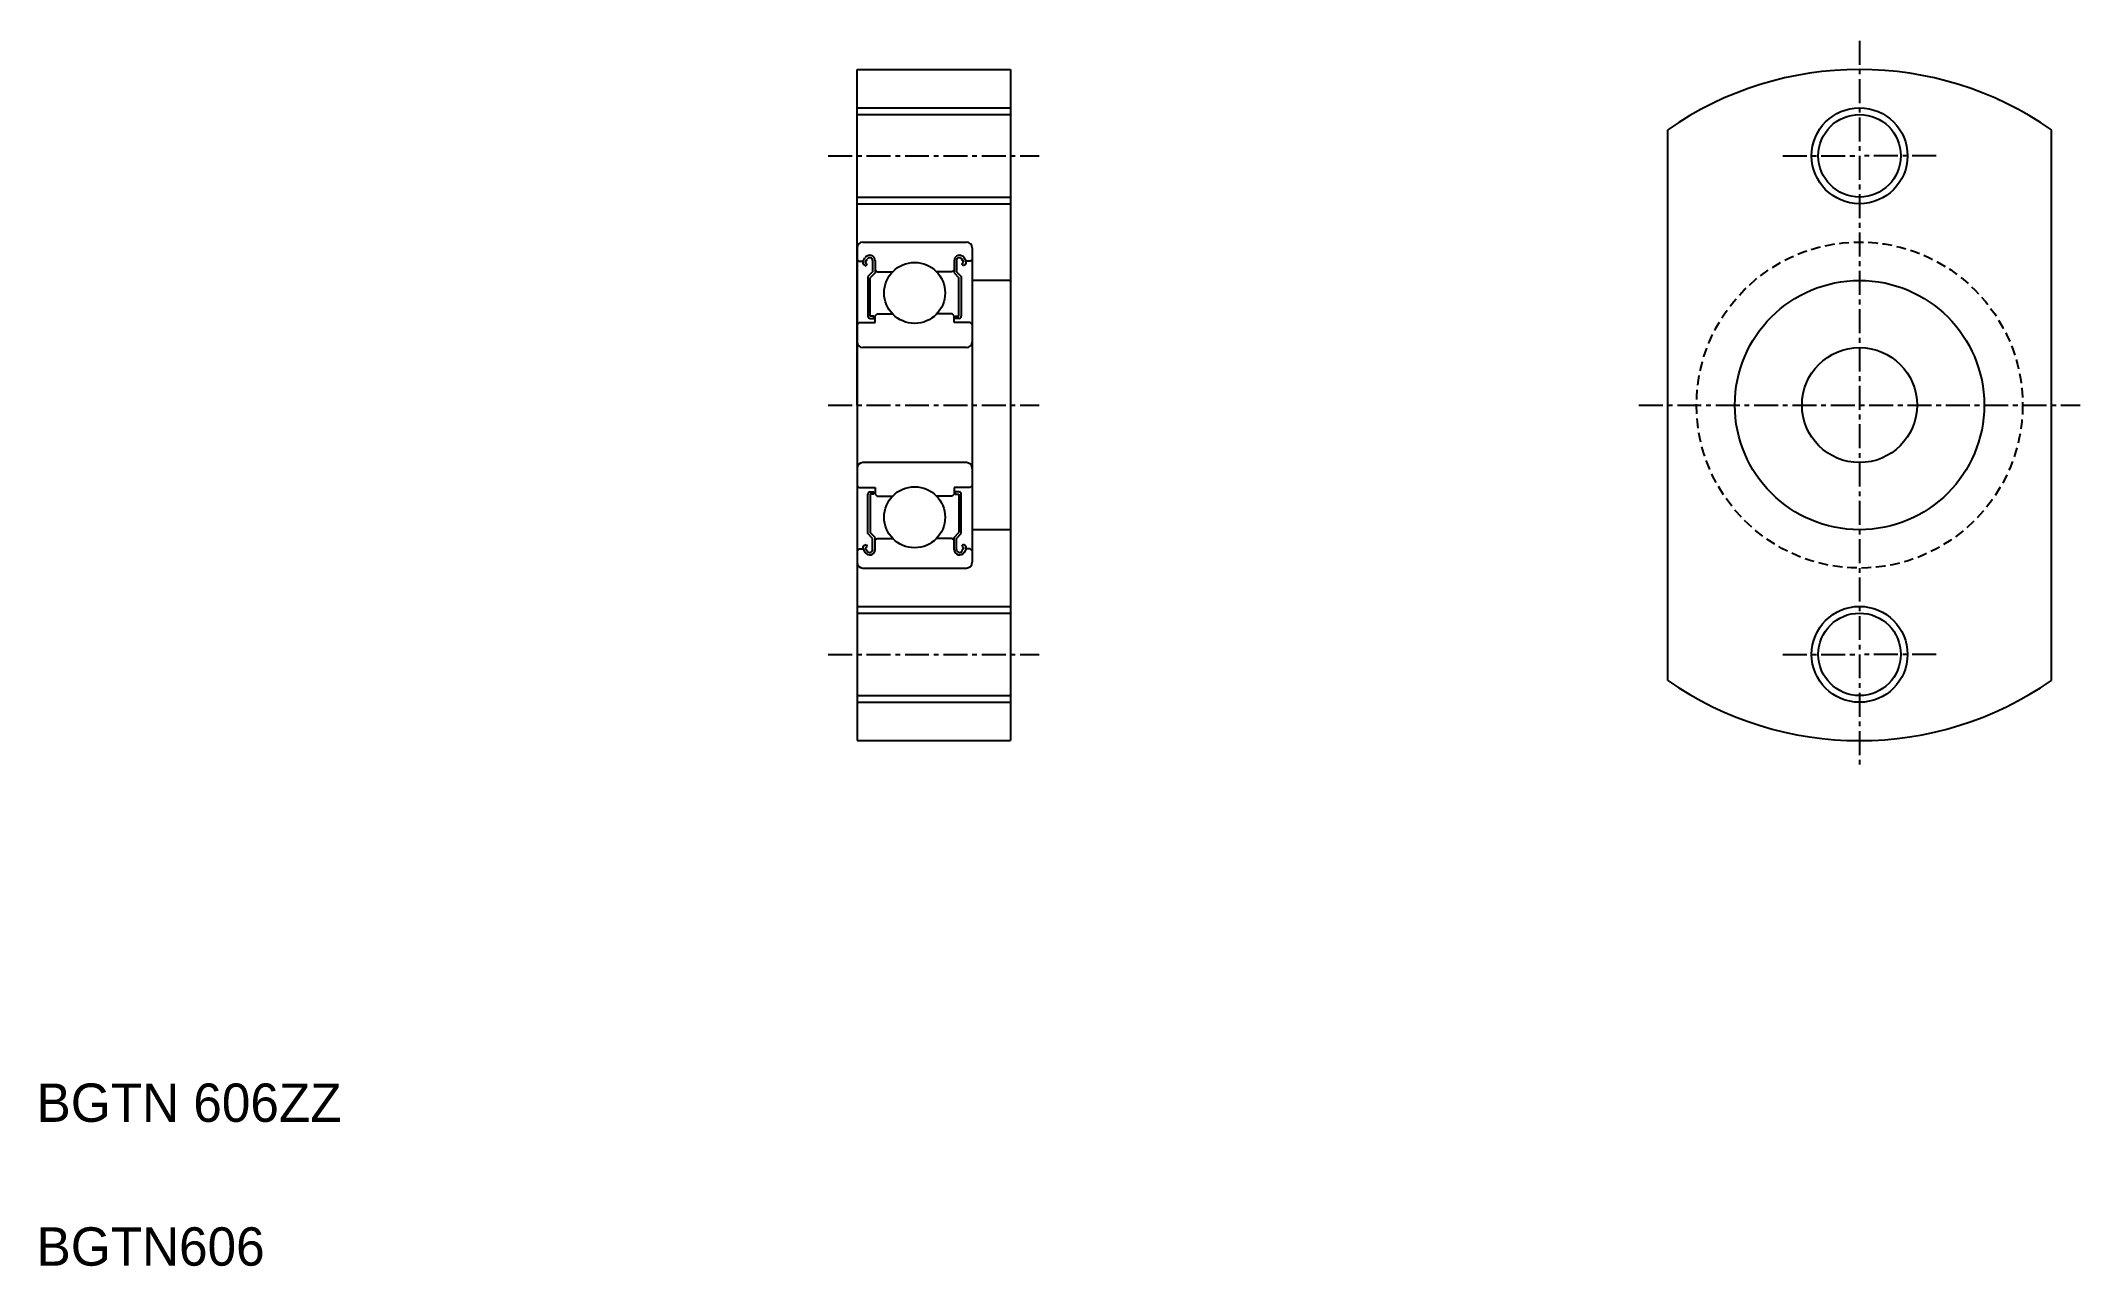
# Model space of a CAD drawing. Extents: x 5 to 112, y 5 to 69.
import ezdxf

# ---------------------------------------------------------------- set-up
doc = ezdxf.new("R2010")
doc.units = 0
doc.linetypes.add('CENTER', pattern=[2, 1.25, -0.25, 0.25, -0.25])
doc.linetypes.add('DASHED', pattern=[0.75, 0.5, -0.25])
doc.layers.get('0').update_dxf_attribs({"linetype": 'CONTINUOUS'})
doc.layers.add('CENTER', color=1, linetype='CENTER')

msp = doc.modelspace()

# ---------------------------------------------------------------- linework, layer by layer
at = {"color": 7, "linetype": 'CONTINUOUS'}
for p, q in [((47.78, 49.88), (47.78, 67.38)), ((47.78, 67.38), (55.78, 67.38)), ((55.78, 67.38), (55.78, 32.38)), ((47.78, 65.03), (55.78, 65.03)), ((90.05, 35.52), (90.05, 64.24)), ((110.05, 35.52), (110.05, 64.24)), ((47.78, 60.73), (55.78, 60.73)), ((47.78, 58.08), (47.78, 32.38)), ((47.78, 57.48), (47.88, 57.38)), ((48.08, 58.38), (53.48, 58.38)), ((48.09, 57.38), (48.19, 57.55)), ((48.2, 57.31), (48.3, 57.49)), ((53.35, 57.31), (53.25, 57.49)), ((53.46, 57.38), (53.36, 57.55)), ((53.78, 57.48), (53.68, 57.38)), ((53.78, 58.08), (53.78, 41.68)), ((47.88, 57.38), (48.09, 57.38)), ((48.14, 57.21), (48.25, 57.14)), ((48.31, 57.25), (48.2, 57.31)), ((48.25, 57.14), (48.31, 57.25)), ((48.59, 56.83), (48.34, 56.58)), ((48.34, 56.58), (48.34, 54.52)), ((48.72, 56.78), (48.47, 56.52)), ((48.47, 54.52), (48.47, 56.52)), ((48.59, 57.41), (48.59, 56.83)), ((48.72, 57.41), (48.72, 56.78)), ((48.72, 56.93), (48.82, 56.83)), ((48.82, 56.83), (49.63, 56.83)), ((52.74, 56.83), (51.92, 56.83)), ((52.84, 56.93), (52.74, 56.83)), ((52.84, 57.41), (52.84, 56.78)), ((52.84, 56.78), (53.09, 56.52)), ((52.96, 57.41), (52.96, 56.83)), ((52.96, 56.83), (53.21, 56.58)), ((53.09, 54.52), (53.09, 56.52)), ((53.21, 56.58), (53.21, 54.52)), ((53.25, 57.25), (53.35, 57.31)), ((53.31, 57.14), (53.25, 57.25)), ((53.42, 57.21), (53.31, 57.14)), ((53.68, 57.38), (53.46, 57.38)), ((55.78, 56.38), (53.78, 56.38)), ((48.66, 54.52), (48.47, 54.52)), ((48.47, 54.4), (48.66, 54.4)), ((48.66, 54.4), (48.66, 54.52)), ((48.72, 54.53), (48.82, 54.63)), ((48.72, 54.18), (48.72, 54.53)), ((48.82, 54.63), (49.63, 54.63)), ((52.74, 54.63), (51.92, 54.63)), ((52.84, 54.53), (52.74, 54.63)), ((52.84, 54.18), (52.84, 54.53)), ((52.9, 54.52), (53.09, 54.52)), ((52.9, 54.4), (52.9, 54.52)), ((53.09, 54.4), (52.9, 54.4)), ((47.78, 54.08), (47.88, 54.18)), ((47.88, 54.18), (48.72, 54.18)), ((53.68, 54.18), (52.84, 54.18)), ((53.78, 54.08), (53.68, 54.18)), ((53.48, 52.88), (48.08, 52.88)), ((53.48, 46.88), (48.08, 46.88)), ((47.78, 45.68), (47.88, 45.58)), ((47.88, 45.58), (48.72, 45.58)), ((48.34, 43.18), (48.34, 45.23)), ((48.47, 45.36), (48.66, 45.36)), ((48.66, 45.23), (48.47, 45.23)), ((48.47, 45.23), (48.47, 43.23)), ((48.66, 45.36), (48.66, 45.23)), ((48.72, 45.58), (48.72, 45.23)), ((48.72, 45.23), (48.82, 45.13)), ((48.82, 45.13), (49.63, 45.13)), ((52.74, 45.13), (51.92, 45.13)), ((52.84, 45.23), (52.74, 45.13)), ((53.68, 45.58), (52.84, 45.58)), ((52.84, 45.58), (52.84, 45.23)), ((53.09, 45.36), (52.9, 45.36)), ((52.9, 45.36), (52.9, 45.23)), ((52.9, 45.23), (53.09, 45.23)), ((53.09, 45.23), (53.09, 43.23)), ((53.21, 43.18), (53.21, 45.23)), ((53.78, 45.68), (53.68, 45.58)), ((48.14, 42.55), (48.25, 42.61)), ((48.25, 42.61), (48.31, 42.5)), ((48.59, 42.93), (48.34, 43.18)), ((48.72, 42.98), (48.47, 43.23)), ((48.59, 42.35), (48.59, 42.93)), ((48.72, 42.35), (48.72, 42.98)), ((48.72, 42.83), (48.82, 42.93)), ((48.82, 42.93), (49.63, 42.93)), ((52.74, 42.93), (51.92, 42.93)), ((52.84, 42.83), (52.74, 42.93)), ((52.84, 42.98), (53.09, 43.23)), ((52.84, 42.35), (52.84, 42.98)), ((52.96, 42.93), (53.21, 43.18)), ((52.96, 42.35), (52.96, 42.93)), ((53.31, 42.61), (53.25, 42.5)), ((53.42, 42.55), (53.31, 42.61)), ((55.78, 43.38), (53.78, 43.38)), ((47.78, 42.28), (47.88, 42.38)), ((47.88, 42.38), (48.09, 42.38)), ((48.09, 42.38), (48.19, 42.2)), ((48.31, 42.5), (48.2, 42.44)), ((48.2, 42.44), (48.3, 42.27)), ((53.25, 42.5), (53.35, 42.44)), ((53.35, 42.44), (53.25, 42.27)), ((53.46, 42.38), (53.36, 42.2)), ((53.68, 42.38), (53.46, 42.38)), ((53.78, 42.28), (53.68, 42.38)), ((48.08, 41.38), (53.48, 41.38)), ((47.78, 39.03), (55.78, 39.03)), ((47.78, 34.73), (55.78, 34.73)), ((47.78, 32.38), (55.78, 32.38))]:
    msp.add_line(p, q, dxfattribs=at)
at = {"color": 3, "linetype": 'CONTINUOUS'}
for p, q in [((47.78, 65.38), (55.78, 65.38)), ((47.78, 60.38), (55.78, 60.38)), ((47.78, 39.38), (55.78, 39.38)), ((47.78, 34.38), (55.78, 34.38))]:
    msp.add_line(p, q, dxfattribs=at)
for centre in [(100.05, 62.88), (100.05, 36.88)]:
    msp.add_circle(centre, 2.5, dxfattribs=at)
at = {"color": 7, "linetype": 'CONTINUOUS'}
for centre, radius in [((100.05, 62.88), 2.15), ((50.78, 55.73), 1.59), ((100.05, 49.88), 6.5), ((100.05, 49.88), 3), ((50.78, 44.03), 1.59), ((100.05, 36.88), 2.15)]:
    msp.add_circle(centre, radius, dxfattribs=at)
at = {"color": 3, "linetype": 'DASHED'}
msp.add_circle((100.05, 49.88), 8.5, dxfattribs=at)
at = {"color": 7, "linetype": 'CONTINUOUS'}
for centre, radius, start, end in [((100.05, 49.88), 17.5, 55.1501, 124.8499), ((48.08, 58.08), 0.3, 90, 180), ((48.44, 57.41), 0.282, 0, 150.0017), ((48.44, 57.41), 0.156, 0, 150.0019), ((53.12, 57.41), 0.282, 29.9983, 180), ((53.12, 57.41), 0.156, 29.9981, 180), ((53.48, 58.08), 0.3, 360, 90), ((48.2, 57.31), 0.126, 149.9926, 240.0026), ((53.35, 57.31), 0.126, 299.9974, 30.0074), ((48.47, 54.52), 0.126, 180, 270), ((53.09, 54.52), 0.126, 270, 360), ((48.08, 53.18), 0.3, 180, 270), ((53.48, 53.18), 0.3, 270, 0), ((48.08, 46.58), 0.3, 90, 180), ((53.48, 46.58), 0.3, 0, 90), ((48.47, 45.23), 0.126, 90, 180), ((53.09, 45.23), 0.126, 0.0001, 90), ((48.2, 42.44), 0.126, 119.9974, 210.0074), ((53.35, 42.44), 0.126, 329.9926, 60.0026), ((48.08, 41.68), 0.3, 180, 270), ((48.44, 42.35), 0.282, 209.9983, 0), ((48.44, 42.35), 0.156, 209.9981, 0), ((53.12, 42.35), 0.282, 180, 330.0017), ((53.12, 42.35), 0.156, 180, 330.0019), ((53.48, 41.68), 0.3, 270, 0), ((100.05, 49.88), 17.5, 235.1501, 304.8499)]:
    msp.add_arc(centre, radius, start, end, dxfattribs=at)
at = {"layer": 'CENTER', "color": 1, "linetype": 'CENTER'}
for p, q in [((100.05, 68.88), (100.05, 30.88)), ((46.28, 62.88), (57.28, 62.88)), ((96.05, 62.88), (100.05, 62.88)), ((104.05, 62.88), (100.05, 62.88)), ((46.28, 49.88), (57.28, 49.88)), ((88.55, 49.88), (111.55, 49.88)), ((46.28, 36.88), (57.28, 36.88)), ((96.05, 36.88), (100.05, 36.88)), ((104.05, 36.88), (100.05, 36.88))]:
    msp.add_line(p, q, dxfattribs=at)

# ---------------------------------------------------------------- texts
at = {"color": 7, "linetype": 'CONTINUOUS'}
for s, p in [('BGTN 606ZZ', (5, 12.5)), ('BGTN606', (5, 5))]:
    msp.add_text(s, height=2, dxfattribs=at).set_placement(p)

doc.saveas('drawing.dxf')
